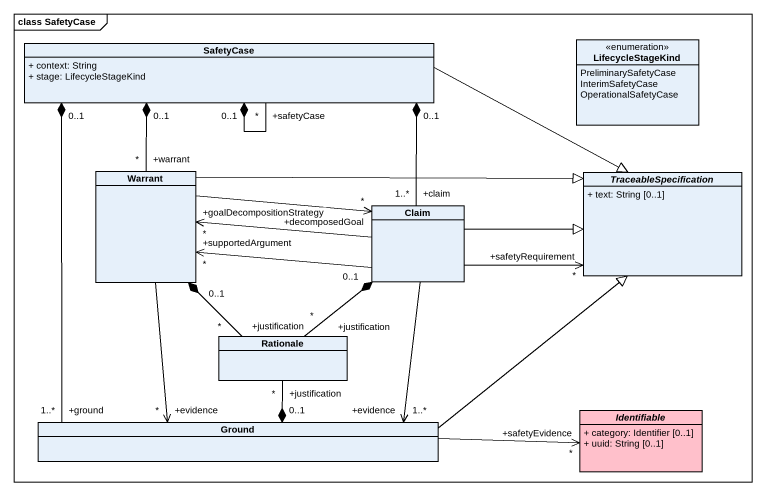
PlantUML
@startuml
mainframe class SafetyCase
hide circle
hide empty members
skinparam classAttributeIconSize 0
class SafetyCase {
  + context: String
  + stage: LifecycleStageKind
}
enum LifecycleStageKind {
  PreliminarySafetyCase
  InterimSafetyCase
  OperationalSafetyCase
}
class Warrant
class Claim
abstract class TraceableSpecification {
  + text: String [0..1]
}
class Rationale
class Ground
abstract class Identifiable #FFC0CB {
  + category: Identifier [0..1]
  + uuid: String [0..1]
}
SafetyCase "0..1" *-- "+safetyCase\n*" SafetyCase
SafetyCase "0..1" *-- "+warrant\n*" Warrant
SafetyCase "0..1" *-- "+claim\n1..*" Claim
SafetyCase -right-|> TraceableSpecification
SafetyCase "0..1" *-- "+ground\n1..*" Ground
Warrant -right-> "+decomposedGoal\n*" Claim
Warrant -right-|> TraceableSpecification
Warrant "0..1" *-- "+justification\n*" Rationale
Warrant --> "+evidence\n*" Ground
Claim -left-> "+supportedArgument\n*" Warrant
Claim -left-> "+goalDecompositionStrategy\n*" Warrant
Claim -right-> "+safetyRequirement\n*" TraceableSpecification
Claim -right-|> TraceableSpecification
Claim "0..1" *-- "+justification\n*" Rationale
Claim --> "+evidence\n1..*" Ground
Ground -right-|> TraceableSpecification
Ground "0..1" *-up- "+justification\n*" Rationale
Ground -right-> "+safetyEvidence\n*" Identifiable
@enduml
